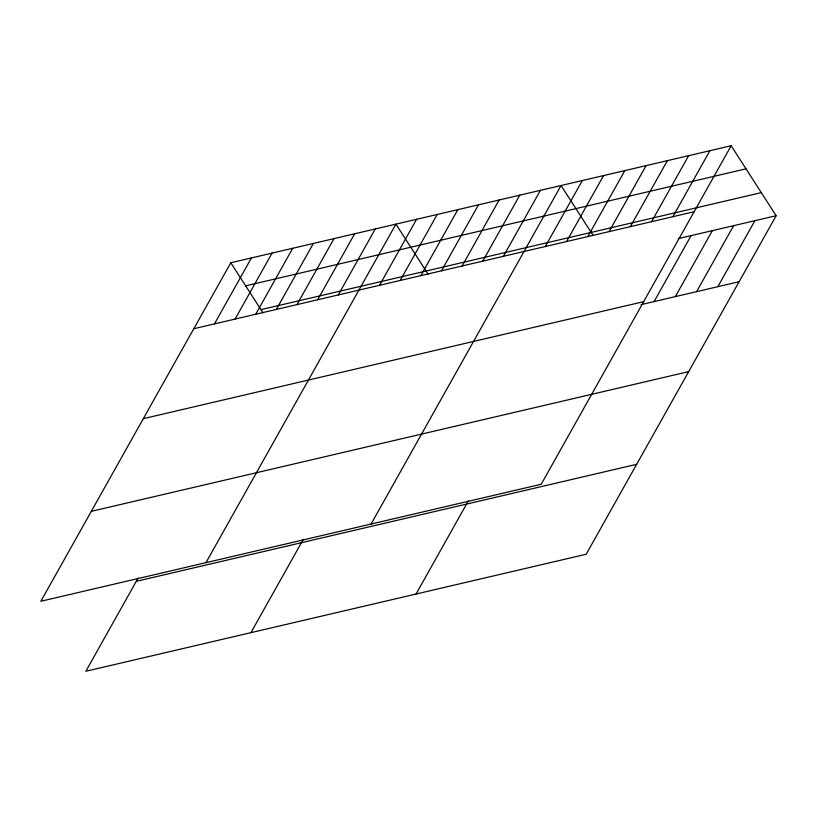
<?xml version="1.0" encoding="UTF-8"?>
<svg xmlns="http://www.w3.org/2000/svg" width="817" height="817" viewBox="0 0 817 817"><rect width="100%" height="100%" fill="white"/><g stroke="black" fill="none" stroke-linecap="round" stroke-linejoin="round"><path stroke-width="1.23" d="M731.164 145.732L230.813 262.757L40.85 601.271L541.201 484.256L731.164 145.732L776.15 215.729L586.187 554.243L85.836 671.268L138.155 578.017M214.432 323.91L251.452 257.927M235.071 319.079L272.092 253.096M255.711 314.249L292.731 248.276M276.35 309.429L313.371 243.446M296.99 304.598L334.01 238.615M317.629 299.768L354.649 233.795M338.269 294.947L375.289 228.964M205.966 562.658L395.928 224.134L428.098 274.185M379.548 285.286L416.568 219.313M400.187 280.466L437.207 214.483M420.826 275.635L457.847 209.652M441.466 270.815L478.486 204.832M250.952 632.644L303.27 539.404M462.105 265.985L499.126 200.002M482.745 261.154L519.765 195.171M503.384 256.334L540.405 190.351M371.081 524.044L561.044 185.52L593.213 235.562M545.286 246.53L582.317 180.547M566.549 241.556L603.579 175.573M587.821 236.583L624.842 170.6M609.084 231.609L646.104 165.626M416.067 594.03L468.386 500.79M630.346 226.636L667.377 160.653M651.609 221.662L688.639 155.679M672.881 216.689L709.902 150.706M654.06 301.606L691.09 235.623M675.332 296.632L712.353 230.649M696.595 291.659L733.625 225.676M717.857 286.685L754.888 220.702M245.662 285.848L746.013 168.833M260.96 309.653L761.301 192.628M193.792 328.73L694.144 211.715M678.1 238.656L776.15 215.729M143.322 418.672L643.673 301.657M641.069 304.639L739.119 281.712M91.32 511.34L688.649 371.643M136.306 581.326L636.657 464.311M230.813 262.757L262.982 312.799"/></g></svg>
